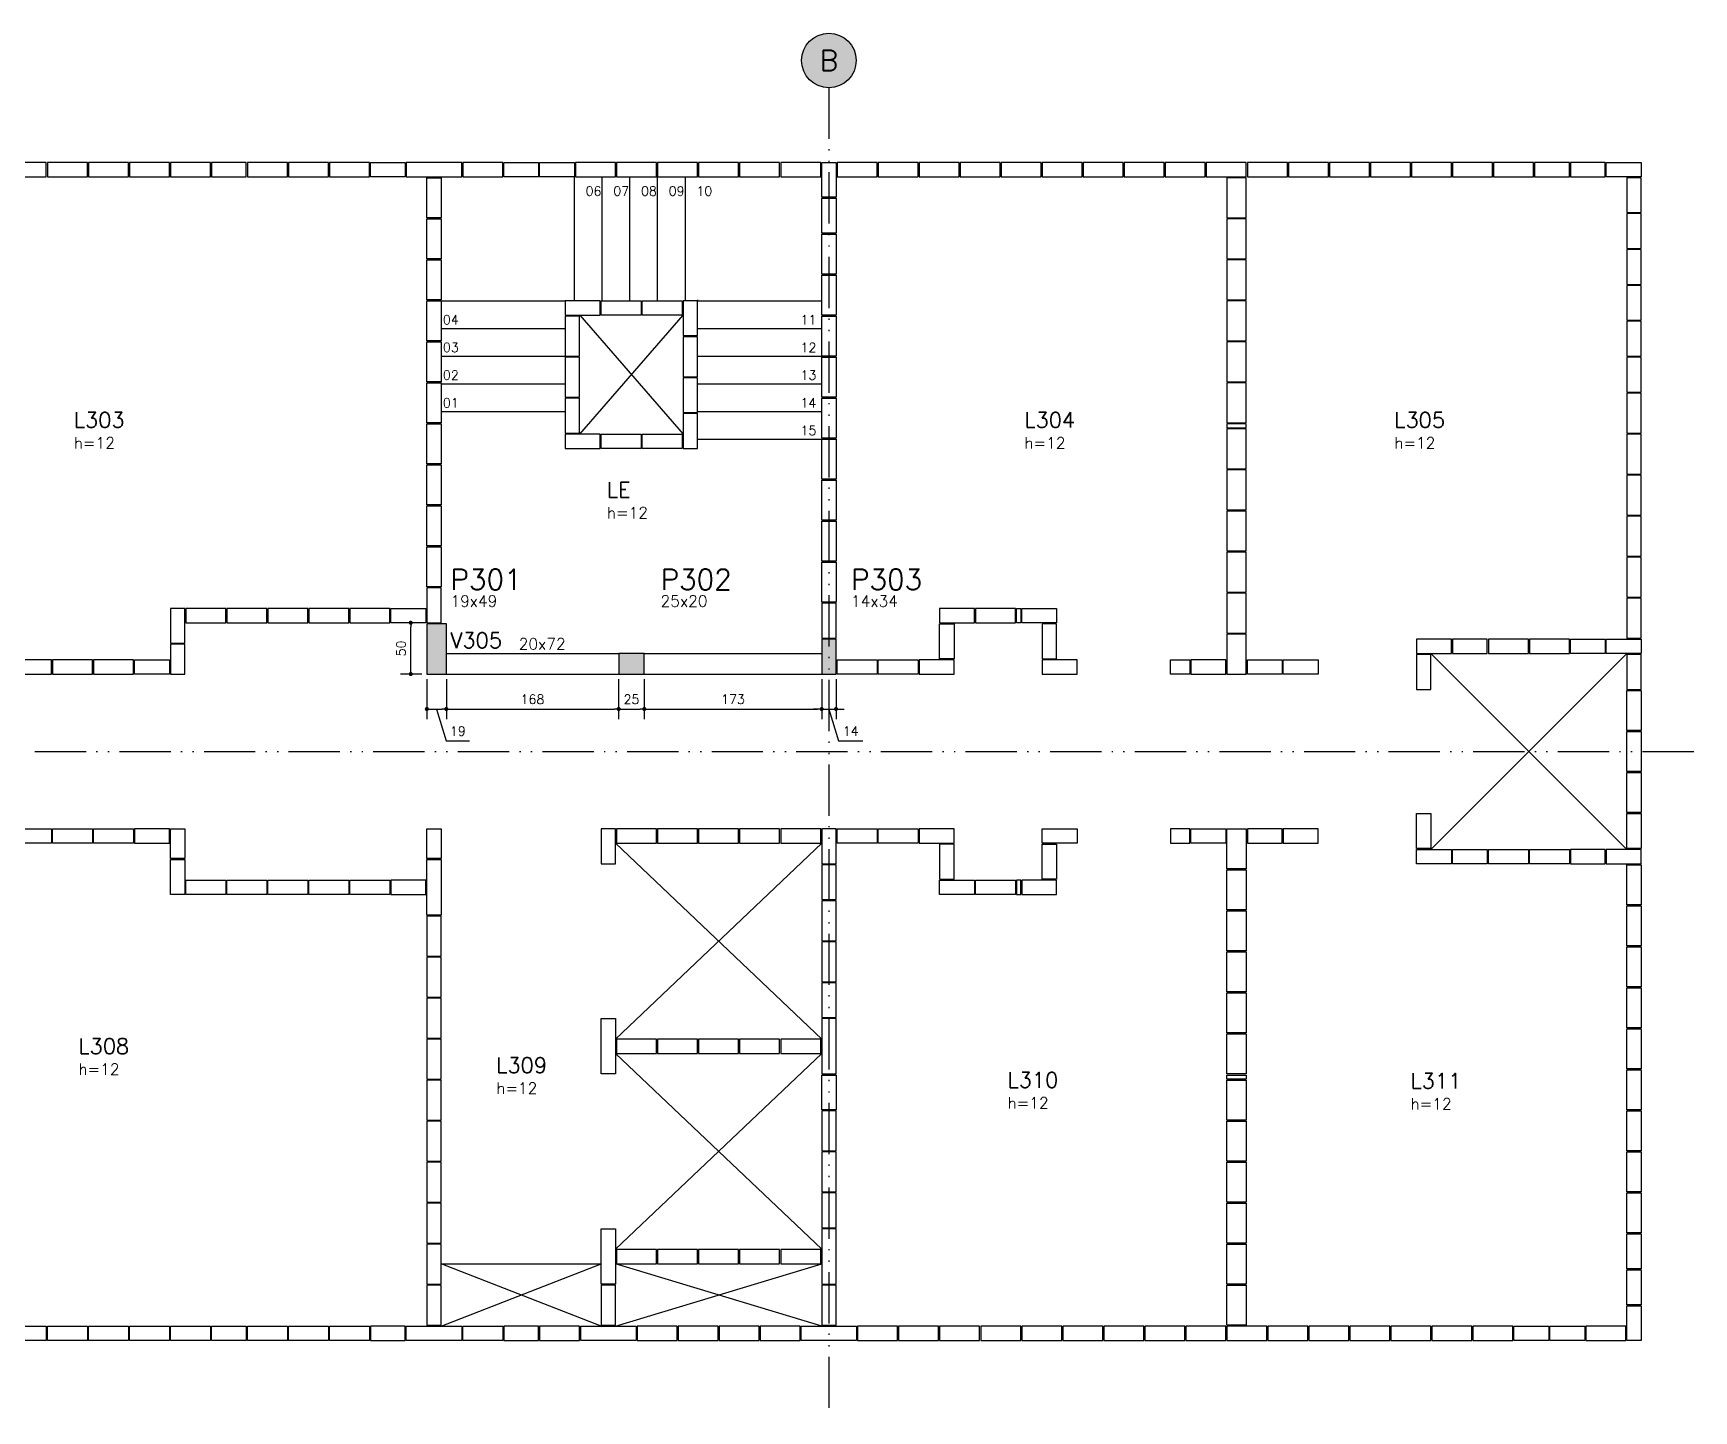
# Model space of a CAD drawing. Extents: x -15987 to 9310, y -4615 to -1189.
# Drawn here: x 7691 to 9310, y -4232 to -2889 of the extents above; entities that cross this region are included whole.
import ezdxf
from ezdxf.enums import TextEntityAlignment as Align

# ---------------------------------------------------------------- set-up
doc = ezdxf.new("R2010")
doc.units = 0
doc.header["$LTSCALE"] = 25
doc.linetypes.add('ESTILO_TQS_0004', pattern=[3.3, 2, -0.4, 0.05, -0.4, 0.05, -0.4])
for name, color, linetype in [('241', 2, 'Continuous'), ('COTA', 1, 'Continuous'), ('EIXOS', 1, 'ESTILO_TQS_0004'), ('H2', 252, 'Continuous'), ('H4', 254, 'Continuous'), ('IND-EIXOS', 2, 'Continuous'), ('L-D', 2, 'Continuous'), ('L-N', 4, 'Continuous'), ('Linha_fina', 1, 'Continuous'), ('P-D', 2, 'Continuous'), ('P-S', 5, 'Continuous'), ('PIL-N', 4, 'Continuous'), ('PROJ', 252, 'Continuous'), ('T1', 2, 'Continuous'), ('TEXT-EIXOS', 3, 'Continuous'), ('VIG-D', 2, 'Continuous'), ('VIG-N', 4, 'Continuous'), ('VIGA', 3, 'Continuous')]:
    doc.layers.add(name, color=color, linetype=linetype)
doc.styles.add('COTA', font='romans.shx')
doc.styles.get("Standard").update_dxf_attribs({"font": 'romans.shx'})
doc.styles.add('Texto1', font='romans.shx', dxfattribs={"height": 9})
doc.dimstyles.new('forma', dxfattribs={"dimscale": 5, "dimtxt": 1.8, "dimasz": 0.8, "dimexe": 2, "dimexo": 1, "dimgap": 1, "dimtad": 1, "dimdec": 1, "dimzin": 9, "dimtxsty": 'COTA', "dimblk1": 'DOT', "dimblk2": 'DOT', "dimsah": 1, "dimcen": 0, "dimdle": 1, "dimclrd": 256, "dimclre": 256, "dimclrt": 2, "dimadec": 0, "dimazin": 0, "dimtfac": 1, "dimtdec": 0, "dimtmove": 0, "dimatfit": 3, "dimfxl": 1, "dimtolj": 1, "dimtzin": 0, "dimarcsym": 0})

# ---------------------------------------------------------------- blocks, each defined once
blk = doc.blocks.new('A$C55ad4023')
at = {"layer": 'PROJ'}
for points in [[(-2025.9, -408), (-1986.9, -408), (-1986.9, -394), (-2025.9, -394), (-2025.9, -408)], [(-1985.9, -408), (-1946.9, -408), (-1946.9, -394), (-1985.9, -394), (-1985.9, -408)], [(-1945.9, -408), (-1906.9, -408), (-1906.9, -394), (-1945.9, -394), (-1945.9, -408)], [(-1905.9, -408), (-1866.9, -408), (-1866.9, -394), (-1905.9, -394), (-1905.9, -408)], [(-1865.9, -408), (-1826.9, -408), (-1826.9, -394), (-1865.9, -394), (-1865.9, -408)], [(-1825.9, -408), (-1791.9, -408), (-1791.9, -394), (-1825.9, -394), (-1825.9, -408)], [(-1790.9, -408), (-1751.9, -408), (-1751.9, -394), (-1790.9, -394), (-1790.9, -408)], [(-1750.9, -408), (-1711.9, -408), (-1711.9, -394), (-1750.9, -394), (-1750.9, -408)], [(-1710.9, -408), (-1671.9, -408), (-1671.9, -394), (-1710.9, -394), (-1710.9, -408)], [(-1636.9, -408), (-1670.9, -408), (-1670.9, -394), (-1636.9, -394), (-1636.9, -408)], [(-1581.9, -394), (-1635.9, -394), (-1635.9, -408), (-1581.9, -408), (-1581.9, -394)], [(-1580.9, -408), (-1541.9, -408), (-1541.9, -394), (-1580.9, -394), (-1580.9, -408)], [(-1506.9, -408), (-1540.9, -408), (-1540.9, -394), (-1506.9, -394), (-1506.9, -408)], [(-1471.9, -408), (-1505.9, -408), (-1505.9, -394), (-1471.9, -394), (-1471.9, -408)], [(-1470.9, -408), (-1431.9, -408), (-1431.9, -394), (-1470.9, -394), (-1470.9, -408)], [(-1430.9, -408), (-1391.9, -408), (-1391.9, -394), (-1430.9, -394), (-1430.9, -408)], [(-1390.9, -408), (-1351.9, -408), (-1351.9, -394), (-1390.9, -394), (-1390.9, -408)], [(-1350.9, -408), (-1311.9, -408), (-1311.9, -394), (-1350.9, -394), (-1350.9, -408)], [(-1310.9, -408), (-1271.9, -408), (-1271.9, -394), (-1310.9, -394), (-1310.9, -408)], [(-1270.9, -408), (-1231.9, -408), (-1231.9, -394), (-1270.9, -394), (-1270.9, -408)], [(-1216.9, -394), (-1216.9, -428), (-1230.9, -428), (-1230.9, -394), (-1216.9, -394)], [(-1215.9, -408), (-1176.9, -408), (-1176.9, -394), (-1215.9, -394), (-1215.9, -408)], [(-1175.9, -408), (-1136.9, -408), (-1136.9, -394), (-1175.9, -394), (-1175.9, -408)], [(-1135.9, -408), (-1096.9, -408), (-1096.9, -394), (-1135.9, -394), (-1135.9, -408)], [(-1095.9, -408), (-1056.9, -408), (-1056.9, -394), (-1095.9, -394), (-1095.9, -408)], [(-1055.9, -408), (-1016.9, -408), (-1016.9, -394), (-1055.9, -394), (-1055.9, -408)], [(-1015.9, -408), (-976.9, -408), (-976.9, -394), (-1015.9, -394), (-1015.9, -408)], [(-975.9, -408), (-936.9, -408), (-936.9, -394), (-975.9, -394), (-975.9, -408)], [(-935.9, -408), (-896.9, -408), (-896.9, -394), (-935.9, -394), (-935.9, -408)], [(-895.9, -408), (-856.9, -408), (-856.9, -394), (-895.9, -394), (-895.9, -408)], [(-855.9, -408), (-816.9, -408), (-816.9, -394), (-855.9, -394), (-855.9, -408)], [(-815.9, -408), (-776.9, -408), (-776.9, -394), (-815.9, -394), (-815.9, -408)], [(-775.9, -408), (-736.9, -408), (-736.9, -394), (-775.9, -394), (-775.9, -408)], [(-735.9, -408), (-696.9, -408), (-696.9, -394), (-735.9, -394), (-735.9, -408)], [(-695.9, -408), (-656.9, -408), (-656.9, -394), (-695.9, -394), (-695.9, -408)], [(-655.9, -408), (-616.9, -408), (-616.9, -394), (-655.9, -394), (-655.9, -408)], [(-615.9, -408), (-576.9, -408), (-576.9, -394), (-615.9, -394), (-615.9, -408)], [(-575.9, -408), (-536.9, -408), (-536.9, -394), (-575.9, -394), (-575.9, -408)], [(-535.9, -408), (-501.9, -408), (-501.9, -394), (-535.9, -394), (-535.9, -408)], [(-500.9, -408), (-466.9, -408), (-466.9, -394), (-500.9, -394), (-500.9, -408)], [(-431.9, -408), (-465.9, -408), (-465.9, -394), (-431.9, -394), (-431.9, -408)], [(-1615.9, -448), (-1615.9, -409), (-1601.9, -409), (-1601.9, -448), (-1615.9, -448)], [(-835.9, -409), (-835.9, -448), (-816.9, -448), (-816.9, -409), (-835.9, -409)], [(-431.9, -443), (-431.9, -409), (-445.9, -409), (-445.9, -443), (-431.9, -443)], [(-1216.9, -429), (-1216.9, -463), (-1230.9, -463), (-1230.9, -429), (-1216.9, -429)], [(-1615.9, -488), (-1615.9, -449), (-1601.9, -449), (-1601.9, -488), (-1615.9, -488)], [(-835.9, -449), (-835.9, -488), (-816.9, -488), (-816.9, -449), (-835.9, -449)], [(-431.9, -478), (-431.9, -444), (-445.9, -444), (-445.9, -478), (-431.9, -478)], [(-1230.9, -503), (-1230.9, -464), (-1216.9, -464), (-1216.9, -503), (-1230.9, -503)], [(-431.9, -513), (-431.9, -479), (-445.9, -479), (-445.9, -513), (-431.9, -513)], [(-1615.9, -528), (-1615.9, -489), (-1601.9, -489), (-1601.9, -528), (-1615.9, -528)], [(-835.9, -489), (-835.9, -528), (-816.9, -528), (-816.9, -489), (-835.9, -489)], [(-1230.9, -543), (-1230.9, -504), (-1216.9, -504), (-1216.9, -543), (-1230.9, -543)], [(-431.9, -548), (-431.9, -514), (-445.9, -514), (-445.9, -548), (-431.9, -548)], [(-1615.9, -568), (-1615.9, -529), (-1601.9, -529), (-1601.9, -568), (-1615.9, -568)], [(-1480.9, -543), (-1446.9, -543), (-1446.9, -529), (-1480.9, -529), (-1480.9, -543)], [(-1445.9, -529), (-1406.9, -529), (-1406.9, -543), (-1445.9, -543), (-1445.9, -529)], [(-1405.9, -529), (-1366.9, -529), (-1366.9, -543), (-1405.9, -543), (-1405.9, -529)], [(-1365.9, -529), (-1365.9, -563), (-1351.9, -563), (-1351.9, -529), (-1365.9, -529)], [(-835.9, -529), (-835.9, -568), (-816.9, -568), (-816.9, -529), (-835.9, -529)], [(-1466.9, -583), (-1466.9, -544), (-1480.9, -544), (-1480.9, -583), (-1466.9, -583)], [(-1230.9, -583), (-1230.9, -544), (-1216.9, -544), (-1216.9, -583), (-1230.9, -583)], [(-431.9, -583), (-431.9, -549), (-445.9, -549), (-445.9, -583), (-431.9, -583)], [(-1351.9, -603), (-1351.9, -564), (-1365.9, -564), (-1365.9, -603), (-1351.9, -603)], [(-1615.9, -608), (-1615.9, -569), (-1601.9, -569), (-1601.9, -608), (-1615.9, -608)], [(-835.9, -569), (-835.9, -608), (-816.9, -608), (-816.9, -569), (-835.9, -569)], [(-1466.9, -623), (-1466.9, -584), (-1480.9, -584), (-1480.9, -623), (-1466.9, -623)], [(-1230.9, -623), (-1230.9, -584), (-1216.9, -584), (-1216.9, -623), (-1230.9, -623)], [(-431.9, -618), (-431.9, -584), (-445.9, -584), (-445.9, -618), (-431.9, -618)], [(-1615.9, -648), (-1615.9, -609), (-1601.9, -609), (-1601.9, -648), (-1615.9, -648)], [(-1351.9, -638), (-1351.9, -604), (-1365.9, -604), (-1365.9, -638), (-1351.9, -638)], [(-835.9, -609), (-835.9, -648), (-816.9, -648), (-816.9, -609), (-835.9, -609)], [(-1480.9, -624), (-1480.9, -658), (-1466.9, -658), (-1466.9, -624), (-1480.9, -624)], [(-1230.9, -663), (-1230.9, -624), (-1216.9, -624), (-1216.9, -663), (-1230.9, -663)], [(-445.9, -619), (-445.9, -658), (-431.9, -658), (-431.9, -619), (-445.9, -619)], [(-1351.9, -673), (-1351.9, -639), (-1365.9, -639), (-1365.9, -673), (-1351.9, -673)], [(-1615.9, -688), (-1615.9, -649), (-1601.9, -649), (-1601.9, -688), (-1615.9, -688)], [(-1480.9, -673), (-1446.9, -673), (-1446.9, -659), (-1480.9, -659), (-1480.9, -673)], [(-1445.9, -659), (-1406.9, -659), (-1406.9, -673), (-1445.9, -673), (-1445.9, -659)], [(-1405.9, -659), (-1366.9, -659), (-1366.9, -673), (-1405.9, -673), (-1405.9, -659)], [(-816.9, -653), (-816.9, -649), (-835.9, -649), (-835.9, -653), (-816.9, -653)], [(-835.9, -654), (-835.9, -693), (-816.9, -693), (-816.9, -654), (-835.9, -654)], [(-445.9, -659), (-445.9, -698), (-431.9, -698), (-431.9, -659), (-445.9, -659)], [(-1230.9, -703), (-1230.9, -664), (-1216.9, -664), (-1216.9, -703), (-1230.9, -703)], [(-1615.9, -728), (-1615.9, -689), (-1601.9, -689), (-1601.9, -728), (-1615.9, -728)], [(-835.9, -694), (-835.9, -733), (-816.9, -733), (-816.9, -694), (-835.9, -694)], [(-1230.9, -743), (-1230.9, -704), (-1216.9, -704), (-1216.9, -743), (-1230.9, -743)], [(-445.9, -699), (-445.9, -738), (-431.9, -738), (-431.9, -699), (-445.9, -699)], [(-1615.9, -768), (-1615.9, -729), (-1601.9, -729), (-1601.9, -768), (-1615.9, -768)], [(-1230.9, -783), (-1230.9, -744), (-1216.9, -744), (-1216.9, -783), (-1230.9, -783)], [(-835.9, -734), (-835.9, -773), (-816.9, -773), (-816.9, -734), (-835.9, -734)], [(-445.9, -739), (-445.9, -778), (-431.9, -778), (-431.9, -739), (-445.9, -739)], [(-1615.9, -808), (-1615.9, -769), (-1601.9, -769), (-1601.9, -808), (-1615.9, -808)], [(-835.9, -774), (-835.9, -813), (-816.9, -813), (-816.9, -774), (-835.9, -774)], [(-1230.9, -823), (-1230.9, -784), (-1216.9, -784), (-1216.9, -823), (-1230.9, -823)], [(-445.9, -779), (-445.9, -818), (-431.9, -818), (-431.9, -779), (-445.9, -779)], [(-1615.9, -809), (-1615.9, -843), (-1601.9, -843), (-1601.9, -809), (-1615.9, -809)], [(-1216.9, -858), (-1216.9, -824), (-1230.9, -824), (-1230.9, -858), (-1216.9, -858)], [(-835.9, -814), (-835.9, -853), (-816.9, -853), (-816.9, -814), (-835.9, -814)], [(-445.9, -819), (-445.9, -858), (-431.9, -858), (-431.9, -819), (-445.9, -819)], [(-1865.9, -829), (-1865.9, -863), (-1851.9, -863), (-1851.9, -829), (-1865.9, -829)], [(-1811.9, -829), (-1850.9, -829), (-1850.9, -843), (-1811.9, -843), (-1811.9, -829)], [(-1771.9, -829), (-1810.9, -829), (-1810.9, -843), (-1771.9, -843), (-1771.9, -829)], [(-1731.9, -829), (-1770.9, -829), (-1770.9, -843), (-1731.9, -843), (-1731.9, -829)], [(-1691.9, -829), (-1730.9, -829), (-1730.9, -843), (-1691.9, -843), (-1691.9, -829)], [(-1651.9, -829), (-1690.9, -829), (-1690.9, -843), (-1651.9, -843), (-1651.9, -829)], [(-1650.9, -829), (-1616.9, -829), (-1616.9, -843), (-1650.9, -843), (-1650.9, -829)], [(-1115.9, -843), (-1081.9, -843), (-1081.9, -829), (-1115.9, -829), (-1115.9, -843)], [(-1080.9, -843), (-1041.9, -843), (-1041.9, -829), (-1080.9, -829), (-1080.9, -843)], [(-1040.9, -829), (-1036.9, -829), (-1036.9, -843), (-1040.9, -843), (-1040.9, -829)], [(-1001.9, -843), (-1035.9, -843), (-1035.9, -829), (-1001.9, -829), (-1001.9, -843)], [(-1115.9, -878), (-1115.9, -844), (-1101.9, -844), (-1101.9, -878), (-1115.9, -878)], [(-1001.9, -878), (-1001.9, -844), (-1015.9, -844), (-1015.9, -878), (-1001.9, -878)], [(-835.9, -854), (-835.9, -893), (-816.9, -893), (-816.9, -854), (-835.9, -854)], [(-1865.9, -864), (-1865.9, -893), (-1851.9, -893), (-1851.9, -864), (-1865.9, -864)], [(-650.9, -873), (-616.9, -873), (-616.9, -859), (-650.9, -859), (-650.9, -873)], [(-636.9, -908), (-636.9, -874), (-650.9, -874), (-650.9, -908), (-636.9, -908)], [(-615.9, -873), (-581.9, -873), (-581.9, -859), (-615.9, -859), (-615.9, -873)], [(-580.9, -873), (-541.9, -873), (-541.9, -859), (-580.9, -859), (-580.9, -873)], [(-540.9, -873), (-501.9, -873), (-501.9, -859), (-540.9, -859), (-540.9, -873)], [(-466.9, -873), (-500.9, -873), (-500.9, -859), (-466.9, -859), (-466.9, -873)], [(-431.9, -873), (-465.9, -873), (-465.9, -859), (-431.9, -859), (-431.9, -873)], [(-431.9, -908), (-431.9, -874), (-445.9, -874), (-445.9, -908), (-431.9, -908)], [(-1981.9, -879), (-2020.9, -879), (-2020.9, -893), (-1981.9, -893), (-1981.9, -879)], [(-1941.9, -879), (-1980.9, -879), (-1980.9, -893), (-1941.9, -893), (-1941.9, -879)], [(-1901.9, -879), (-1940.9, -879), (-1940.9, -893), (-1901.9, -893), (-1901.9, -879)], [(-1900.9, -879), (-1866.9, -879), (-1866.9, -893), (-1900.9, -893), (-1900.9, -879)], [(-1215.9, -879), (-1176.9, -879), (-1176.9, -893), (-1215.9, -893), (-1215.9, -879)], [(-1175.9, -879), (-1136.9, -879), (-1136.9, -893), (-1175.9, -893), (-1175.9, -879)], [(-1101.9, -879), (-1135.9, -879), (-1135.9, -893), (-1101.9, -893), (-1101.9, -879)], [(-1015.9, -893), (-981.9, -893), (-981.9, -879), (-1015.9, -879), (-1015.9, -893)], [(-890.9, -879), (-871.9, -879), (-871.9, -893), (-890.9, -893), (-890.9, -879)], [(-870.9, -893), (-836.9, -893), (-836.9, -879), (-870.9, -879), (-870.9, -893)], [(-781.9, -893), (-815.9, -893), (-815.9, -879), (-781.9, -879), (-781.9, -893)], [(-746.9, -893), (-780.9, -893), (-780.9, -879), (-746.9, -879), (-746.9, -893)], [(-445.9, -948), (-445.9, -909), (-431.9, -909), (-431.9, -948), (-445.9, -948)], [(-445.9, -988), (-445.9, -949), (-431.9, -949), (-431.9, -988), (-445.9, -988)], [(-445.9, -1028), (-445.9, -989), (-431.9, -989), (-431.9, -1028), (-445.9, -1028)], [(-636.9, -1029), (-636.9, -1063), (-650.9, -1063), (-650.9, -1029), (-636.9, -1029)], [(-431.9, -1029), (-431.9, -1063), (-445.9, -1063), (-445.9, -1029), (-431.9, -1029)], [(-1981.9, -1058), (-2020.9, -1058), (-2020.9, -1044), (-1981.9, -1044), (-1981.9, -1058)], [(-1941.9, -1058), (-1980.9, -1058), (-1980.9, -1044), (-1941.9, -1044), (-1941.9, -1058)], [(-1901.9, -1058), (-1940.9, -1058), (-1940.9, -1044), (-1901.9, -1044), (-1901.9, -1058)], [(-1900.9, -1058), (-1866.9, -1058), (-1866.9, -1044), (-1900.9, -1044), (-1900.9, -1058)], [(-1865.9, -1073), (-1865.9, -1044), (-1851.9, -1044), (-1851.9, -1073), (-1865.9, -1073)], [(-1615.9, -1073), (-1615.9, -1044), (-1601.9, -1044), (-1601.9, -1073), (-1615.9, -1073)], [(-1445.9, -1044), (-1445.9, -1078), (-1431.9, -1078), (-1431.9, -1044), (-1445.9, -1044)], [(-1391.9, -1044), (-1430.9, -1044), (-1430.9, -1058), (-1391.9, -1058), (-1391.9, -1044)], [(-1351.9, -1044), (-1390.9, -1044), (-1390.9, -1058), (-1351.9, -1058), (-1351.9, -1044)], [(-1311.9, -1044), (-1350.9, -1044), (-1350.9, -1058), (-1311.9, -1058), (-1311.9, -1044)], [(-1271.9, -1044), (-1310.9, -1044), (-1310.9, -1058), (-1271.9, -1058), (-1271.9, -1044)], [(-1231.9, -1044), (-1270.9, -1044), (-1270.9, -1058), (-1231.9, -1058), (-1231.9, -1044)], [(-1230.9, -1044), (-1230.9, -1078), (-1216.9, -1078), (-1216.9, -1044), (-1230.9, -1044)], [(-1215.9, -1044), (-1176.9, -1044), (-1176.9, -1058), (-1215.9, -1058), (-1215.9, -1044)], [(-1175.9, -1044), (-1136.9, -1044), (-1136.9, -1058), (-1175.9, -1058), (-1175.9, -1044)], [(-1101.9, -1044), (-1135.9, -1044), (-1135.9, -1058), (-1101.9, -1058), (-1101.9, -1044)], [(-1015.9, -1044), (-981.9, -1044), (-981.9, -1058), (-1015.9, -1058), (-1015.9, -1044)], [(-890.9, -1058), (-871.9, -1058), (-871.9, -1044), (-890.9, -1044), (-890.9, -1058)], [(-870.9, -1044), (-836.9, -1044), (-836.9, -1058), (-870.9, -1058), (-870.9, -1044)], [(-835.9, -1083), (-835.9, -1044), (-816.9, -1044), (-816.9, -1083), (-835.9, -1083)], [(-781.9, -1044), (-815.9, -1044), (-815.9, -1058), (-781.9, -1058), (-781.9, -1044)], [(-746.9, -1044), (-780.9, -1044), (-780.9, -1058), (-746.9, -1058), (-746.9, -1044)], [(-1115.9, -1059), (-1115.9, -1093), (-1101.9, -1093), (-1101.9, -1059), (-1115.9, -1059)], [(-1001.9, -1059), (-1001.9, -1093), (-1015.9, -1093), (-1015.9, -1059), (-1001.9, -1059)], [(-650.9, -1064), (-616.9, -1064), (-616.9, -1078), (-650.9, -1078), (-650.9, -1064)], [(-615.9, -1064), (-581.9, -1064), (-581.9, -1078), (-615.9, -1078), (-615.9, -1064)], [(-580.9, -1064), (-541.9, -1064), (-541.9, -1078), (-580.9, -1078), (-580.9, -1064)], [(-540.9, -1064), (-501.9, -1064), (-501.9, -1078), (-540.9, -1078), (-540.9, -1064)], [(-466.9, -1064), (-500.9, -1064), (-500.9, -1078), (-466.9, -1078), (-466.9, -1064)], [(-431.9, -1064), (-465.9, -1064), (-465.9, -1078), (-431.9, -1078), (-431.9, -1064)], [(-1865.9, -1108), (-1865.9, -1074), (-1851.9, -1074), (-1851.9, -1108), (-1865.9, -1108)], [(-1615.9, -1128), (-1615.9, -1074), (-1601.9, -1074), (-1601.9, -1128), (-1615.9, -1128)], [(-1230.9, -1079), (-1230.9, -1113), (-1216.9, -1113), (-1216.9, -1079), (-1230.9, -1079)], [(-835.9, -1123), (-835.9, -1084), (-816.9, -1084), (-816.9, -1123), (-835.9, -1123)], [(-445.9, -1118), (-445.9, -1079), (-431.9, -1079), (-431.9, -1118), (-445.9, -1118)], [(-1811.9, -1108), (-1850.9, -1108), (-1850.9, -1094), (-1811.9, -1094), (-1811.9, -1108)], [(-1771.9, -1108), (-1810.9, -1108), (-1810.9, -1094), (-1771.9, -1094), (-1771.9, -1108)], [(-1731.9, -1108), (-1770.9, -1108), (-1770.9, -1094), (-1731.9, -1094), (-1731.9, -1108)], [(-1691.9, -1108), (-1730.9, -1108), (-1730.9, -1094), (-1691.9, -1094), (-1691.9, -1108)], [(-1651.9, -1108), (-1690.9, -1108), (-1690.9, -1094), (-1651.9, -1094), (-1651.9, -1108)], [(-1650.9, -1108), (-1616.9, -1108), (-1616.9, -1094), (-1650.9, -1094), (-1650.9, -1108)], [(-1115.9, -1094), (-1081.9, -1094), (-1081.9, -1108), (-1115.9, -1108), (-1115.9, -1094)], [(-1080.9, -1094), (-1041.9, -1094), (-1041.9, -1108), (-1080.9, -1108), (-1080.9, -1094)], [(-1040.9, -1108), (-1036.9, -1108), (-1036.9, -1094), (-1040.9, -1094), (-1040.9, -1108)], [(-1001.9, -1094), (-1035.9, -1094), (-1035.9, -1108), (-1001.9, -1108), (-1001.9, -1094)], [(-1230.9, -1114), (-1230.9, -1153), (-1216.9, -1153), (-1216.9, -1114), (-1230.9, -1114)], [(-1615.9, -1129), (-1615.9, -1168), (-1601.9, -1168), (-1601.9, -1129), (-1615.9, -1129)], [(-835.9, -1163), (-835.9, -1124), (-816.9, -1124), (-816.9, -1163), (-835.9, -1163)], [(-445.9, -1158), (-445.9, -1119), (-431.9, -1119), (-431.9, -1158), (-445.9, -1158)], [(-1230.9, -1154), (-1230.9, -1193), (-1216.9, -1193), (-1216.9, -1154), (-1230.9, -1154)], [(-835.9, -1203), (-835.9, -1164), (-816.9, -1164), (-816.9, -1203), (-835.9, -1203)], [(-445.9, -1198), (-445.9, -1159), (-431.9, -1159), (-431.9, -1198), (-445.9, -1198)], [(-1615.9, -1169), (-1615.9, -1208), (-1601.9, -1208), (-1601.9, -1169), (-1615.9, -1169)], [(-1230.9, -1194), (-1230.9, -1228), (-1216.9, -1228), (-1216.9, -1194), (-1230.9, -1194)], [(-1615.9, -1209), (-1615.9, -1248), (-1601.9, -1248), (-1601.9, -1209), (-1615.9, -1209)], [(-835.9, -1243), (-835.9, -1204), (-816.9, -1204), (-816.9, -1243), (-835.9, -1243)], [(-445.9, -1238), (-445.9, -1199), (-431.9, -1199), (-431.9, -1238), (-445.9, -1238)], [(-1431.9, -1229), (-1431.9, -1283), (-1445.9, -1283), (-1445.9, -1229), (-1431.9, -1229)], [(-1230.9, -1229), (-1230.9, -1283), (-1216.9, -1283), (-1216.9, -1229), (-1230.9, -1229)], [(-835.9, -1283), (-835.9, -1244), (-816.9, -1244), (-816.9, -1283), (-835.9, -1283)], [(-445.9, -1278), (-445.9, -1239), (-431.9, -1239), (-431.9, -1278), (-445.9, -1278)], [(-1615.9, -1249), (-1615.9, -1288), (-1601.9, -1288), (-1601.9, -1249), (-1615.9, -1249)], [(-1391.9, -1249), (-1430.9, -1249), (-1430.9, -1263), (-1391.9, -1263), (-1391.9, -1249)], [(-1351.9, -1249), (-1390.9, -1249), (-1390.9, -1263), (-1351.9, -1263), (-1351.9, -1249)], [(-1311.9, -1249), (-1350.9, -1249), (-1350.9, -1263), (-1311.9, -1263), (-1311.9, -1249)], [(-1271.9, -1249), (-1310.9, -1249), (-1310.9, -1263), (-1271.9, -1263), (-1271.9, -1249)], [(-1231.9, -1249), (-1270.9, -1249), (-1270.9, -1263), (-1231.9, -1263), (-1231.9, -1249)], [(-445.9, -1318), (-445.9, -1279), (-431.9, -1279), (-431.9, -1318), (-445.9, -1318)], [(-1615.9, -1289), (-1615.9, -1328), (-1601.9, -1328), (-1601.9, -1289), (-1615.9, -1289)], [(-1230.9, -1318), (-1230.9, -1284), (-1216.9, -1284), (-1216.9, -1318), (-1230.9, -1318)], [(-816.9, -1284), (-816.9, -1288), (-835.9, -1288), (-835.9, -1284), (-816.9, -1284)], [(-835.9, -1328), (-835.9, -1289), (-816.9, -1289), (-816.9, -1328), (-835.9, -1328)], [(-1230.9, -1319), (-1230.9, -1358), (-1216.9, -1358), (-1216.9, -1319), (-1230.9, -1319)], [(-445.9, -1358), (-445.9, -1319), (-431.9, -1319), (-431.9, -1358), (-445.9, -1358)], [(-1615.9, -1329), (-1615.9, -1368), (-1601.9, -1368), (-1601.9, -1329), (-1615.9, -1329)], [(-835.9, -1368), (-835.9, -1329), (-816.9, -1329), (-816.9, -1368), (-835.9, -1368)], [(-1230.9, -1359), (-1230.9, -1398), (-1216.9, -1398), (-1216.9, -1359), (-1230.9, -1359)], [(-445.9, -1398), (-445.9, -1359), (-431.9, -1359), (-431.9, -1398), (-445.9, -1398)], [(-1615.9, -1369), (-1615.9, -1408), (-1601.9, -1408), (-1601.9, -1369), (-1615.9, -1369)], [(-835.9, -1408), (-835.9, -1369), (-816.9, -1369), (-816.9, -1408), (-835.9, -1408)], [(-1230.9, -1399), (-1230.9, -1433), (-1216.9, -1433), (-1216.9, -1399), (-1230.9, -1399)], [(-445.9, -1438), (-445.9, -1399), (-431.9, -1399), (-431.9, -1438), (-445.9, -1438)], [(-1615.9, -1409), (-1615.9, -1448), (-1601.9, -1448), (-1601.9, -1409), (-1615.9, -1409)], [(-835.9, -1448), (-835.9, -1409), (-816.9, -1409), (-816.9, -1448), (-835.9, -1448)], [(-1431.9, -1434), (-1431.9, -1488), (-1445.9, -1488), (-1445.9, -1434), (-1431.9, -1434)], [(-1230.9, -1434), (-1230.9, -1488), (-1216.9, -1488), (-1216.9, -1434), (-1230.9, -1434)], [(-445.9, -1473), (-445.9, -1439), (-431.9, -1439), (-431.9, -1473), (-445.9, -1473)], [(-1615.9, -1449), (-1615.9, -1488), (-1601.9, -1488), (-1601.9, -1449), (-1615.9, -1449)], [(-1391.9, -1454), (-1430.9, -1454), (-1430.9, -1468), (-1391.9, -1468), (-1391.9, -1454)], [(-1351.9, -1454), (-1390.9, -1454), (-1390.9, -1468), (-1351.9, -1468), (-1351.9, -1454)], [(-1311.9, -1454), (-1350.9, -1454), (-1350.9, -1468), (-1311.9, -1468), (-1311.9, -1454)], [(-1271.9, -1454), (-1310.9, -1454), (-1310.9, -1468), (-1271.9, -1468), (-1271.9, -1454)], [(-1231.9, -1454), (-1270.9, -1454), (-1270.9, -1468), (-1231.9, -1468), (-1231.9, -1454)], [(-835.9, -1488), (-835.9, -1449), (-816.9, -1449), (-816.9, -1488), (-835.9, -1488)], [(-1615.9, -1489), (-1615.9, -1528), (-1601.9, -1528), (-1601.9, -1489), (-1615.9, -1489)], [(-1445.9, -1489), (-1445.9, -1528), (-1431.9, -1528), (-1431.9, -1489), (-1445.9, -1489)], [(-1230.9, -1489), (-1230.9, -1528), (-1216.9, -1528), (-1216.9, -1489), (-1230.9, -1489)], [(-835.9, -1528), (-835.9, -1489), (-816.9, -1489), (-816.9, -1528), (-835.9, -1528)], [(-445.9, -1508), (-445.9, -1474), (-431.9, -1474), (-431.9, -1508), (-445.9, -1508)], [(-445.9, -1543), (-445.9, -1509), (-431.9, -1509), (-431.9, -1543), (-445.9, -1543)], [(-2025.9, -1529), (-1986.9, -1529), (-1986.9, -1543), (-2025.9, -1543), (-2025.9, -1529)], [(-1985.9, -1529), (-1946.9, -1529), (-1946.9, -1543), (-1985.9, -1543), (-1985.9, -1529)], [(-1945.9, -1529), (-1906.9, -1529), (-1906.9, -1543), (-1945.9, -1543), (-1945.9, -1529)], [(-1905.9, -1529), (-1866.9, -1529), (-1866.9, -1543), (-1905.9, -1543), (-1905.9, -1529)], [(-1865.9, -1529), (-1826.9, -1529), (-1826.9, -1543), (-1865.9, -1543), (-1865.9, -1529)], [(-1825.9, -1529), (-1791.9, -1529), (-1791.9, -1543), (-1825.9, -1543), (-1825.9, -1529)], [(-1790.9, -1529), (-1751.9, -1529), (-1751.9, -1543), (-1790.9, -1543), (-1790.9, -1529)], [(-1750.9, -1529), (-1711.9, -1529), (-1711.9, -1543), (-1750.9, -1543), (-1750.9, -1529)], [(-1710.9, -1529), (-1671.9, -1529), (-1671.9, -1543), (-1710.9, -1543), (-1710.9, -1529)], [(-1636.9, -1529), (-1670.9, -1529), (-1670.9, -1543), (-1636.9, -1543), (-1636.9, -1529)], [(-1581.9, -1543), (-1635.9, -1543), (-1635.9, -1529), (-1581.9, -1529), (-1581.9, -1543)], [(-1580.9, -1529), (-1541.9, -1529), (-1541.9, -1543), (-1580.9, -1543), (-1580.9, -1529)], [(-1506.9, -1529), (-1540.9, -1529), (-1540.9, -1543), (-1506.9, -1543), (-1506.9, -1529)], [(-1466.9, -1529), (-1505.9, -1529), (-1505.9, -1543), (-1466.9, -1543), (-1466.9, -1529)], [(-1411.9, -1543), (-1465.9, -1543), (-1465.9, -1529), (-1411.9, -1529), (-1411.9, -1543)], [(-1371.9, -1529), (-1410.9, -1529), (-1410.9, -1543), (-1371.9, -1543), (-1371.9, -1529)], [(-1331.9, -1529), (-1370.9, -1529), (-1370.9, -1543), (-1331.9, -1543), (-1331.9, -1529)], [(-1291.9, -1529), (-1330.9, -1529), (-1330.9, -1543), (-1291.9, -1543), (-1291.9, -1529)], [(-1251.9, -1529), (-1290.9, -1529), (-1290.9, -1543), (-1251.9, -1543), (-1251.9, -1529)], [(-1196.9, -1543), (-1250.9, -1543), (-1250.9, -1529), (-1196.9, -1529), (-1196.9, -1543)], [(-1156.9, -1529), (-1195.9, -1529), (-1195.9, -1543), (-1156.9, -1543), (-1156.9, -1529)], [(-1116.9, -1529), (-1155.9, -1529), (-1155.9, -1543), (-1116.9, -1543), (-1116.9, -1529)], [(-1076.9, -1529), (-1115.9, -1529), (-1115.9, -1543), (-1076.9, -1543), (-1076.9, -1529)], [(-1036.9, -1529), (-1075.9, -1529), (-1075.9, -1543), (-1036.9, -1543), (-1036.9, -1529)], [(-996.9, -1529), (-1035.9, -1529), (-1035.9, -1543), (-996.9, -1543), (-996.9, -1529)], [(-956.9, -1529), (-995.9, -1529), (-995.9, -1543), (-956.9, -1543), (-956.9, -1529)], [(-916.9, -1529), (-955.9, -1529), (-955.9, -1543), (-916.9, -1543), (-916.9, -1529)], [(-876.9, -1529), (-915.9, -1529), (-915.9, -1543), (-876.9, -1543), (-876.9, -1529)], [(-836.9, -1529), (-875.9, -1529), (-875.9, -1543), (-836.9, -1543), (-836.9, -1529)], [(-796.9, -1529), (-835.9, -1529), (-835.9, -1543), (-796.9, -1543), (-796.9, -1529)], [(-756.9, -1529), (-795.9, -1529), (-795.9, -1543), (-756.9, -1543), (-756.9, -1529)], [(-716.9, -1529), (-755.9, -1529), (-755.9, -1543), (-716.9, -1543), (-716.9, -1529)], [(-676.9, -1529), (-715.9, -1529), (-715.9, -1543), (-676.9, -1543), (-676.9, -1529)], [(-636.9, -1529), (-675.9, -1529), (-675.9, -1543), (-636.9, -1543), (-636.9, -1529)], [(-596.9, -1529), (-635.9, -1529), (-635.9, -1543), (-596.9, -1543), (-596.9, -1529)], [(-556.9, -1529), (-595.9, -1529), (-595.9, -1543), (-556.9, -1543), (-556.9, -1529)], [(-521.9, -1543), (-555.9, -1543), (-555.9, -1529), (-521.9, -1529), (-521.9, -1543)], [(-486.9, -1543), (-520.9, -1543), (-520.9, -1529), (-486.9, -1529), (-486.9, -1543)], [(-446.9, -1529), (-485.9, -1529), (-485.9, -1543), (-446.9, -1543), (-446.9, -1529)]]:
    blk.add_lwpolyline(points, dxfattribs=at)
blk = doc.blocks.new('_Dot')
at = {"color": 0, "linetype": 'ByBlock', "lineweight": -2}
blk.add_line((-0.5, 0), (-1, 0), dxfattribs=at)
at = {"color": 0, "linetype": 'ByBlock', "const_width": 0.5}
blk.add_lwpolyline([(-0.25, 0, 1), (0.25, 0, 1)], format="xyb", close=True, dxfattribs=at)
blk = doc.blocks.new('*D45')
at = {"layer": 'COTA', "lineweight": -2, "transparency": 16777216}
for p, q in [((8074.5, -3518.6), (8074.5, -3557.7)), ((8093.5, -3518.6), (8093.5, -3557.7)), ((8078.5, -3547.7), (8089.5, -3547.7)), ((8084, -3547.7), (8093.3, -3578.7)), ((8093.3, -3578.7), (8116.2, -3578.7))]:
    blk.add_line(p, q, dxfattribs=at)
at = {"layer": 'Defpoints', "color": 0, "transparency": 16777216}
for p in [(8074.5, -3513.6), (8093.5, -3513.6), (8093.5, -3547.7)]:
    blk.add_point(p, dxfattribs=at)
at = {"layer": 'COTA', "lineweight": -2, "transparency": 16777216, "xscale": 4, "yscale": 4, "zscale": 4, "rotation": 180}
blk.add_blockref('_Dot', (8074.5, -3547.7), dxfattribs=at)
at = {"layer": 'COTA', "lineweight": -2, "transparency": 16777216, "xscale": 4, "yscale": 4, "zscale": 4}
blk.add_blockref('_Dot', (8093.5, -3547.7), dxfattribs=at)
at = {"layer": 'COTA', "color": 2, "transparency": 16777216, "insert": (8104.7, -3569.2), "char_height": 9, "attachment_point": 5, "style": 'COTA'}
blk.add_mtext('\\A1;19 ', dxfattribs=at)
blk = doc.blocks.new('*D46')
at = {"layer": 'COTA', "lineweight": -2, "transparency": 16777216}
for p, q in [((8093.5, -3518.6), (8093.5, -3557.7)), ((8261.5, -3518.6), (8261.5, -3557.7)), ((8097.5, -3547.7), (8257.5, -3547.7))]:
    blk.add_line(p, q, dxfattribs=at)
at = {"layer": 'Defpoints', "color": 0, "transparency": 16777216}
for p in [(8093.5, -3513.6), (8261.5, -3513.6), (8261.5, -3547.7)]:
    blk.add_point(p, dxfattribs=at)
at = {"layer": 'COTA', "lineweight": -2, "transparency": 16777216, "xscale": 4, "yscale": 4, "zscale": 4, "rotation": 180}
blk.add_blockref('_Dot', (8093.5, -3547.7), dxfattribs=at)
at = {"layer": 'COTA', "lineweight": -2, "transparency": 16777216, "xscale": 4, "yscale": 4, "zscale": 4}
blk.add_blockref('_Dot', (8261.5, -3547.7), dxfattribs=at)
at = {"layer": 'COTA', "color": 2, "transparency": 16777216, "insert": (8177.5, -3538.2), "char_height": 9, "attachment_point": 5, "style": 'COTA'}
blk.add_mtext('\\A1;168 ', dxfattribs=at)
blk = doc.blocks.new('*D47')
at = {"layer": 'COTA', "lineweight": -2, "transparency": 16777216}
for p, q in [((8261.5, -3518.6), (8261.5, -3557.7)), ((8286.5, -3518.6), (8286.5, -3557.7)), ((8265.5, -3547.7), (8282.5, -3547.7))]:
    blk.add_line(p, q, dxfattribs=at)
at = {"layer": 'Defpoints', "color": 0, "transparency": 16777216}
for p in [(8261.5, -3513.6), (8286.5, -3513.6), (8286.5, -3547.7)]:
    blk.add_point(p, dxfattribs=at)
at = {"layer": 'COTA', "lineweight": -2, "transparency": 16777216, "xscale": 4, "yscale": 4, "zscale": 4, "rotation": 180}
blk.add_blockref('_Dot', (8261.5, -3547.7), dxfattribs=at)
at = {"layer": 'COTA', "lineweight": -2, "transparency": 16777216, "xscale": 4, "yscale": 4, "zscale": 4}
blk.add_blockref('_Dot', (8286.5, -3547.7), dxfattribs=at)
at = {"layer": 'COTA', "color": 2, "transparency": 16777216, "insert": (8274, -3538.2), "char_height": 9, "attachment_point": 5, "style": 'COTA'}
blk.add_mtext('\\A1;25 ', dxfattribs=at)
blk = doc.blocks.new('*D48')
at = {"layer": 'COTA', "lineweight": -2, "transparency": 16777216}
for p, q in [((8286.5, -3518.6), (8286.5, -3557.7)), ((8459.5, -3518.6), (8459.5, -3557.7)), ((8290.5, -3547.7), (8455.5, -3547.7))]:
    blk.add_line(p, q, dxfattribs=at)
at = {"layer": 'Defpoints', "color": 0, "transparency": 16777216}
for p in [(8286.5, -3513.6), (8459.5, -3513.6), (8459.5, -3547.7)]:
    blk.add_point(p, dxfattribs=at)
at = {"layer": 'COTA', "lineweight": -2, "transparency": 16777216, "xscale": 4, "yscale": 4, "zscale": 4, "rotation": 180}
blk.add_blockref('_Dot', (8286.5, -3547.7), dxfattribs=at)
at = {"layer": 'COTA', "lineweight": -2, "transparency": 16777216, "xscale": 4, "yscale": 4, "zscale": 4}
blk.add_blockref('_Dot', (8459.5, -3547.7), dxfattribs=at)
at = {"layer": 'COTA', "color": 2, "transparency": 16777216, "insert": (8373, -3538.2), "char_height": 9, "attachment_point": 5, "style": 'COTA'}
blk.add_mtext('\\A1;173 ', dxfattribs=at)
blk = doc.blocks.new('*D49')
at = {"layer": 'COTA', "lineweight": -2, "transparency": 16777216}
for p, q in [((8459.5, -3518.6), (8459.5, -3557.7)), ((8473.5, -3518.6), (8473.5, -3557.7)), ((8455.5, -3547.7), (8451.5, -3547.7)), ((8459.5, -3547.7), (8473.5, -3547.7)), ((8459.5, -3547.7), (8473.5, -3547.7)), ((8466.5, -3547.7), (8475.8, -3578.7)), ((8477.5, -3547.7), (8481.5, -3547.7)), ((8475.8, -3578.7), (8499.5, -3578.7))]:
    blk.add_line(p, q, dxfattribs=at)
at = {"layer": 'Defpoints', "color": 0, "transparency": 16777216}
for p in [(8459.5, -3513.6), (8473.5, -3513.6), (8473.5, -3547.7)]:
    blk.add_point(p, dxfattribs=at)
at = {"layer": 'COTA', "lineweight": -2, "transparency": 16777216, "xscale": 4, "yscale": 4, "zscale": 4}
blk.add_blockref('_Dot', (8459.5, -3547.7), dxfattribs=at)
at = {"layer": 'COTA', "lineweight": -2, "transparency": 16777216, "xscale": 4, "yscale": 4, "zscale": 4, "rotation": 180}
blk.add_blockref('_Dot', (8473.5, -3547.7), dxfattribs=at)
at = {"layer": 'COTA', "color": 2, "transparency": 16777216, "insert": (8487.7, -3569.2), "char_height": 9, "attachment_point": 5, "style": 'COTA'}
blk.add_mtext('\\A1;14 ', dxfattribs=at)
blk = doc.blocks.new('*D50')
at = {"layer": 'COTA', "lineweight": -2, "transparency": 16777216}
for p, q in [((8063.4, -3463.6), (8048.8, -3463.6)), ((8058.8, -3509.6), (8058.8, -3467.6)), ((8069.5, -3513.6), (8048.8, -3513.6))]:
    blk.add_line(p, q, dxfattribs=at)
at = {"layer": 'Defpoints', "color": 0, "transparency": 16777216}
for p in [(8058.8, -3463.6), (8068.4, -3463.6), (8074.5, -3513.6)]:
    blk.add_point(p, dxfattribs=at)
at = {"layer": 'COTA', "lineweight": -2, "transparency": 16777216, "xscale": 4, "yscale": 4, "zscale": 4}
for p, rotation in [((8058.8, -3463.6), 90), ((8058.8, -3513.6), 270)]:
    blk.add_blockref('_Dot', p, dxfattribs=dict(at, rotation=rotation))
at = {"layer": 'COTA', "color": 2, "transparency": 16777216, "insert": (8049.3, -3488.6), "char_height": 9, "attachment_point": 5, "rotation": 90, "style": 'COTA'}
blk.add_mtext('\\A1;50 ', dxfattribs=at)

msp = doc.modelspace()

# ---------------------------------------------------------------- hatches: boundary and pattern name
at = {"layer": 'H2'}
for points in [[(8074.52, -3513.6), (8093.52, -3513.6), (8093.52, -3464.6), (8074.52, -3464.6)], [(8459.52, -3513.6), (8473.52, -3513.6), (8473.52, -3479.6), (8459.52, -3479.6)], [(8261.52, -3513.6), (8286.52, -3513.6), (8286.52, -3493.6), (8261.52, -3493.6)]]:
    msp.add_hatch(color=256, dxfattribs=at).paths.add_polyline_path(points)
at = {"layer": 'H4'}
h = msp.add_hatch(color=256, dxfattribs=at)
edge = h.paths.add_edge_path()
edge.add_arc((8466.52, -2915.27), 26.59, 0, 360)

# ---------------------------------------------------------------- linework, layer by layer
at = {"layer": '241'}
msp.add_line((8338.52, -3148.6), (8338.52, -3149.6), dxfattribs=at)
for points in [[(8218.52, -3149.6), (8218.52, -3028.6)], [(8245.52, -3149.6), (8245.52, -3028.6)], [(8272.52, -3149.6), (8272.52, -3028.6)], [(8299.52, -3149.6), (8299.52, -3028.6)], [(8326.52, -3149.6), (8326.52, -3028.6)], [(8088.52, -3149.6), (8209.52, -3149.6)], [(8338.52, -3149.6), (8459.52, -3149.6)], [(8088.52, -3176.6), (8209.52, -3176.6)], [(8338.52, -3176.6), (8459.52, -3176.6)], [(8088.52, -3203.6), (8209.52, -3203.6)], [(8338.52, -3203.6), (8459.52, -3203.6)], [(8088.52, -3230.6), (8209.52, -3230.6)], [(8338.52, -3230.6), (8459.52, -3230.6)], [(8088.52, -3257.6), (8209.52, -3257.6)], [(8338.52, -3257.6), (8459.52, -3257.6)], [(8338.52, -3284.6), (8459.52, -3284.6)]]:
    msp.add_lwpolyline(points, dxfattribs=at)
at = {"layer": 'EIXOS'}
for p, q in [((8466.52, -2941.8), (8466.52, -4232.05)), ((6124.73, -3589.1), (9309.78, -3589.1))]:
    msp.add_line(p, q, dxfattribs=at)
at = {"layer": 'IND-EIXOS'}
msp.add_circle((8466.52, -2915.27), 26.59, dxfattribs=at)
at = {"layer": 'Linha_fina'}
for points in [[(8223.52, -3279.57), (8324.52, -3163.6)], [(8223.52, -3163.6), (8324.52, -3279.57)], [(9053.52, -3493.6), (9244.52, -3684.6)], [(9053.52, -3684.6), (9244.52, -3493.6)], [(8258.52, -3869.6), (8459.52, -3678.6)], [(8459.52, -3869.6), (8258.52, -3678.6)], [(8258.52, -4074.6), (8459.52, -3883.6)], [(8459.52, -4074.6), (8258.52, -3883.6)], [(8088.52, -4149.6), (8244.52, -4088.58)], [(8244.52, -4149.6), (8088.52, -4088.58)], [(8258.52, -4149.6), (8459.52, -4088.6)], [(8459.52, -4149.6), (8258.52, -4088.6)]]:
    msp.add_lwpolyline(points, dxfattribs=at)
at = {"layer": 'P-S'}
for points in [[(8074.52, -3513.6), (8093.52, -3513.6), (8093.52, -3464.6), (8074.52, -3464.6), (8074.52, -3513.6)], [(8459.52, -3513.6), (8473.52, -3513.6), (8473.52, -3479.6), (8459.52, -3479.6), (8459.52, -3513.6)], [(8261.52, -3513.6), (8286.52, -3513.6), (8286.52, -3493.6), (8261.52, -3493.6), (8261.52, -3513.6)]]:
    msp.add_lwpolyline(points, dxfattribs=at)
at = {"layer": 'VIGA'}
for points in [[(8093.52, -3493.6), (8261.52, -3493.6)], [(8286.52, -3493.6), (8459.52, -3493.6)], [(8093.52, -3513.6), (8261.52, -3513.6)], [(8286.52, -3513.6), (8459.52, -3513.6)], [(8088.52, -4088.58), (8244.52, -4088.58)]]:
    msp.add_lwpolyline(points, dxfattribs=at)

# ---------------------------------------------------------------- block references
msp.add_blockref('A$C55ad4023', (9690.38, -2620.61), dxfattribs=at)

# ---------------------------------------------------------------- texts
at = {"layer": 'L-D'}
for p in [(7730.29, -3293.73), (8657.09, -3293.73), (9017.76, -3293.73), (8250, -3361.79), (7734.76, -3904.41), (8142.15, -3923.02), (8640.66, -3937.35), (9033.59, -3938.25)]:
    msp.add_text('h=12', height=11, dxfattribs=at).set_placement(p)
at = {"layer": 'L-N'}
for s, p in [('L303', (7730.29, -3273.33)), ('L304', (8657.09, -3273.33)), ('L305', (9017.76, -3273.33)), ('LE', (8250, -3341.39)), ('L308', (7734.76, -3884.01)), ('L309', (8142.15, -3902.62)), ('L310', (8640.66, -3916.95)), ('L311', (9033.59, -3917.85))]:
    msp.add_text(s, height=15, dxfattribs=at).set_placement(p)
at = {"layer": 'P-D', "linetype": 'Continuous'}
for s, p in [('19x49', (8097.51, -3447.9, 0.02)), ('25x20', (8302.38, -3447.9, 0.02)), ('14x34', (8488.04, -3447.9, 0.02))]:
    msp.add_text(s, height=11, dxfattribs=at).set_placement(p)
at = {"layer": 'PIL-N', "linetype": 'Continuous'}
for s, p in [('P301', (8097.51, -3431.4, 0.02)), ('P302', (8302.38, -3431.4, 0.02)), ('P303', (8488.04, -3431.4, 0.02))]:
    msp.add_text(s, height=20, dxfattribs=at).set_placement(p)
at = {"layer": 'T1', "style": 'Texto1'}
for s, p in [('06', (8237.03, -3047.18)), ('07', (8264.03, -3047.18)), ('08', (8291.03, -3047.18)), ('09', (8318.03, -3047.18)), ('10', (8345.03, -3047.18)), ('04', (8097.89, -3172.62, 0.04)), ('11', (8446.57, -3172.62, 0.04)), ('03', (8097.89, -3199.62, 0.04)), ('12', (8446.57, -3199.62, 0.04)), ('02', (8097.89, -3226.62, 0.04)), ('13', (8446.57, -3226.62, 0.04)), ('01', (8097.89, -3253.62, 0.04)), ('14', (8446.57, -3253.62, 0.04)), ('15', (8446.57, -3280.62, 0.04))]:
    msp.add_text(s, height=9, dxfattribs=at).set_placement(p, align=Align.CENTER)
at = {"layer": 'TEXT-EIXOS'}
msp.add_text('B', height=20, dxfattribs=at).set_placement((8466.41, -2915.27), align=Align.MIDDLE_CENTER)
at = {"layer": 'VIG-D', "linetype": 'Continuous'}
msp.add_text('20x72', height=11, dxfattribs=at).set_placement((8164.09, -3489.7, -0.02))
at = {"layer": 'VIG-N', "linetype": 'Continuous'}
msp.add_text('V305', height=15, dxfattribs=at).set_placement((8097.61, -3488.22, -0.02))

# ---------------------------------------------------------------- dimensions: what is measured, and where the dimension line sits
at = {"layer": 'COTA'}
dim = msp.add_linear_dim(base=(8058.8, -3463.6), p1=(8074.52, -3513.6), p2=(8068.39, -3463.6), angle=90, dimstyle='forma', override={"dimpost": ' '}, dxfattribs=at)
dim.commit()
dim.dimension.update_dxf_attribs({"geometry": '*D50', "text_midpoint": (8049.3, -3488.6)})
for base, p1, p2, picture, middle in [((8093.52, -3547.67), (8074.52, -3513.6), (8093.52, -3513.6), '*D45', (8098.32, -3569.17)), ((8261.52, -3547.67), (8093.52, -3513.6), (8261.52, -3513.6), '*D46', (8177.52, -3538.17)), ((8286.52, -3547.67), (8261.52, -3513.6), (8286.52, -3513.6), '*D47', (8274.02, -3538.17)), ((8459.52, -3547.67), (8286.52, -3513.6), (8459.52, -3513.6), '*D48', (8373.02, -3538.17)), ((8473.52, -3547.67), (8459.52, -3513.6), (8473.52, -3513.6), '*D49', (8480.82, -3569.17))]:
    dim = msp.add_linear_dim(base=base, p1=p1, p2=p2, dimstyle='forma', override={"dimpost": ' ', "dimtmove": 1}, dxfattribs=at)
    dim.commit()
    dim.dimension.update_dxf_attribs({"geometry": picture, "text_midpoint": middle})

doc.saveas('drawing.dxf')
